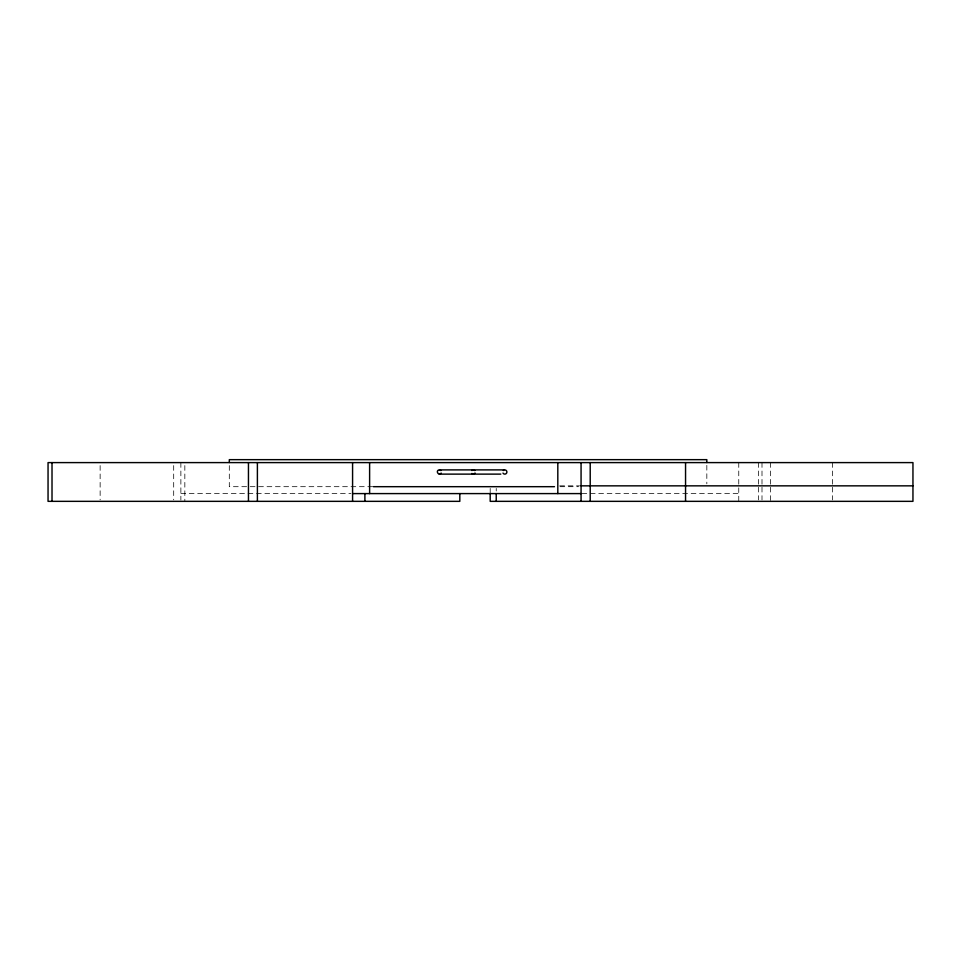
<?xml version="1.0" encoding="UTF-8"?>
<svg xmlns="http://www.w3.org/2000/svg" width="961" height="961" viewBox="0 0 961 961"><rect width="100%" height="100%" fill="white"/><g stroke="black" fill="none" stroke-linecap="round" stroke-linejoin="round"><path stroke-width="0.72" stroke-dasharray="4.8 3.6" d="M559.734 485.846L579.579 485.846M372.616 486.686L229.307 486.686L229.307 465.34M559.975 486.686L578.486 486.686M180.872 493.594L350.909 493.594M581.934 493.594L738.757 493.594M832.442 462.601L832.442 484.392M832.442 487.263L832.442 499.936M770.386 462.601L770.386 484.392M770.386 487.263L770.386 501.342M762.001 462.601L762.001 484.392M762.001 487.263L762.001 499.936M758.469 462.601L758.469 484.392M758.469 487.263L758.469 499.936M738.757 462.601L738.757 501.342M706.828 465.34L706.828 483.839M496.236 488.428L496.236 491.011M490.194 488.428L490.194 493.594M184.836 465.58L184.836 501.342M180.872 462.601L180.872 500.056M173.689 465.58L173.689 499.852M100.136 465.58L100.136 499.852"/><path stroke-width="1.44" d="M475.13 473.076L473.292 474.121L471.803 473.485M441.207 473.076C438.709 476.716 434.961 470.145 439.393 469.893L503.852 469.893M471.827 470.494L473.329 469.893L474.818 470.53M439.357 474.121L500.813 474.121M581.069 485.846L912.95 485.846M373.421 486.686L554.485 486.686M352.579 493.594L581.069 493.594M439.393 469.893L440.895 470.53M706.828 462.505L706.828 459.658L229.307 459.658L229.307 462.505M685.553 462.601L685.553 501.342M590.21 462.601L590.21 501.342M581.069 462.601L581.069 501.342M557.812 462.601L557.812 493.594M496.236 493.594L496.236 501.342M490.194 493.594L490.194 501.342L912.95 501.342L912.95 462.601L48.05 462.601L48.05 501.342L459.814 501.342L459.814 493.594M369.613 462.601L369.613 493.594M364.892 493.594L364.892 501.342M352.579 462.601L352.579 501.342M257.392 462.601L257.392 501.342M248.455 462.601L248.455 501.342M52.014 462.601L52.014 501.342M503.3 470.53A2.114 2.102 -90 0 1 506.387 470.638A2.114 2.102 -90 0 1 506.015 473.725A2.114 2.102 -90 0 1 502.987 473.076"/></g></svg>
